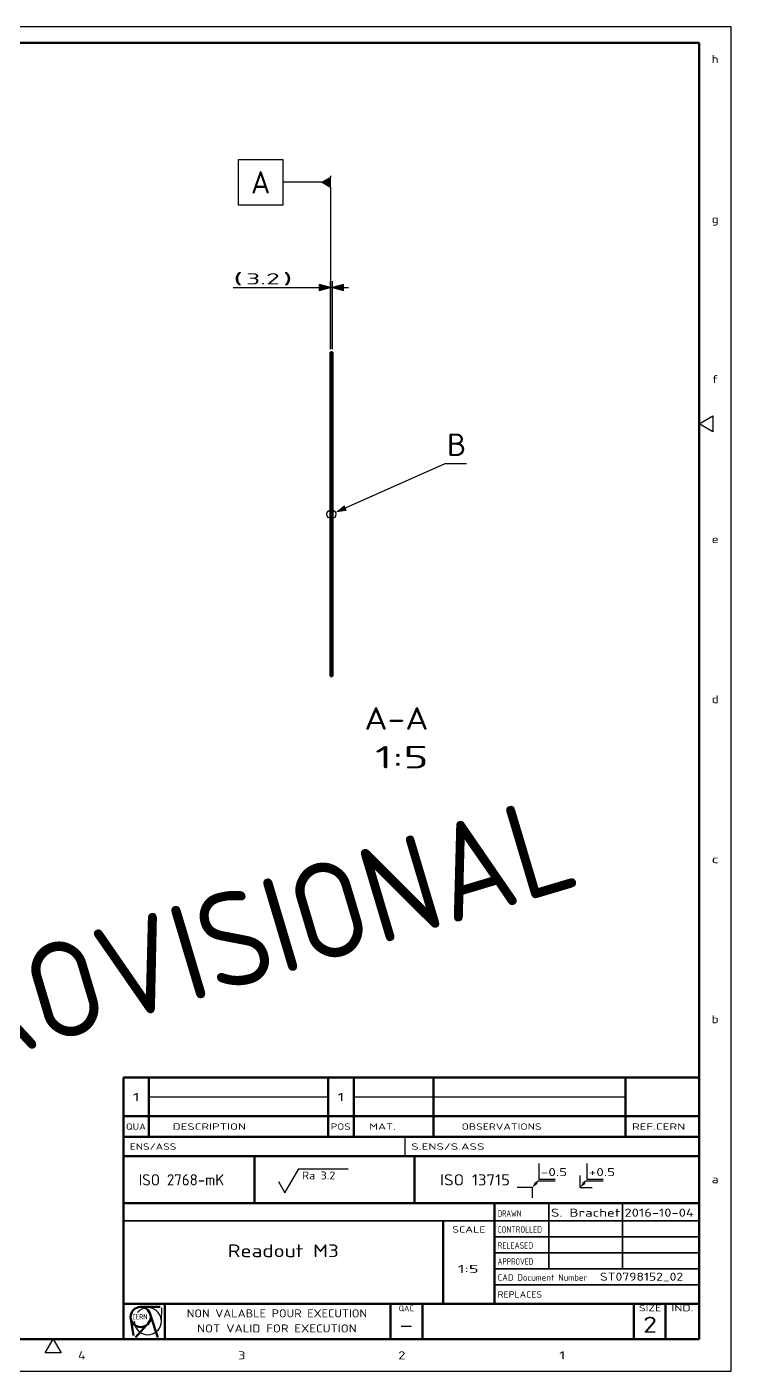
# Model space of a CAD drawing. Extents: x 0 to 594, y -245 to 420.
# Drawn here: x 373.8 to 594, y 0 to 420 of the extents above; entities that cross this region are included whole.
import ezdxf
from ezdxf.enums import TextEntityAlignment as Align

# ---------------------------------------------------------------- set-up
doc = ezdxf.new("R2010")
doc.units = 0
doc.linetypes.add('DASHDOT', pattern=[18.5, 12, -3, 0.5, -3])
doc.layers.get('0').update_dxf_attribs({"lineweight": 13})
doc.styles.get("Standard").update_dxf_attribs({"font": 'isocp.shx'})
doc.dimstyles.get("Standard").update_dxf_attribs({"dimtxt": 2.5, "dimasz": 2.5, "dimexe": 1.25, "dimexo": 0.625, "dimtad": 1, "dimtxsty": 'STANDARD', "dimcen": 2.5, "dimadec": 0, "dimazin": 0, "dimtfac": 1, "dimtmove": 0, "dimatfit": 0, "dimfxl": 1, "dimarcsym": 0})

# ---------------------------------------------------------------- blocks, each defined once
blk = doc.blocks.new('*D92')
at = {"color": 7, "lineweight": 25, "transparency": 16777216}
for p, q in [((468.706062, 319.332574), (468.706062, 340.535016)), ((469.346062, 319.332574), (469.346062, 340.535016)), ((438.328474, 338.535016), (465.228729, 338.535016)), ((468.706062, 338.535016), (469.346062, 338.535016)), ((472.823395, 338.535016), (474.346062, 338.535016))]:
    blk.add_line(p, q, dxfattribs=at)
for points in [[(465.228729, 337.603278), (468.706062, 338.535016), (465.228729, 339.466754)], [(472.823395, 339.466754), (469.346062, 338.535016), (472.823395, 337.603278)]]:
    blk.add_lwpolyline(points, close=True, dxfattribs=at)
for points in [[(465.228729, 337.603278), (468.706062, 338.535016), (465.228729, 337.603278), (465.228729, 339.466754)], [(472.823395, 339.466754), (469.346062, 338.535016), (472.823395, 339.466754), (472.823395, 337.603278)]]:
    blk.add_solid(points, dxfattribs=at)
for s, width, p, p2 in [('(', 3.469741, (438.328474, 339.535016), (441.364497, 339.535016)), ('3.2', 1.864717, (442.364497, 339.535016), (452.872564, 339.535016)), (')', 3.475213, (453.872564, 339.535016), (456.908587, 339.535016))]:
    blk.add_text(s, height=3.5, dxfattribs=dict(at, width=width)).set_placement(p, p2, align=Align.FIT)
blk = doc.blocks.new('BLOCK1665')
at = {"color": 7, "lineweight": 25, "width": 1.014931}
blk.add_text('m:K:NOENV', height=0.01, dxfattribs=at).set_placement((408.799988, 59.844761), (408.862457, 59.844761), align=Align.FIT)
blk = doc.blocks.new('BLOCK1666')
at = {"color": 7, "lineweight": 25, "width": 1.037856}
blk.add_text('ISO 2768-mK', height=3.5, dxfattribs=at).set_placement((408.799988, 58.016785), (435.516998, 58.016785), align=Align.FIT)
blk = doc.blocks.new('BLOCK1667')
at = {"color": 7, "lineweight": 25, "width": 1.013909}
blk.add_text('APA:3.2:NOSFCOPT', height=0.01, dxfattribs=at).set_placement((459.820007, 59.023399), (459.93103, 59.023399), align=Align.FIT)
blk = doc.blocks.new('BLOCK1668')
at = {"color": 7, "lineweight": 25, "width": 1.186215}
blk.add_text('Ra 3.2', height=2.5, dxfattribs=at).set_placement((459.820007, 59.870144), (470.229218, 59.870144), align=Align.FIT)
blk = doc.blocks.new('BLOCK1669')
at = {"color": 7, "lineweight": 25, "width": 1.346576}
blk.add_text('-0.5:+0.5:NOEDGEOPT::', height=0.01, dxfattribs=at).set_placement((549.5, 60.083401), (549.673035, 60.083401), align=Align.FIT)
blk = doc.blocks.new('BLOCK1670')
at = {"color": 7, "lineweight": 25, "width": 1.438524}
blk.add_text('+0.5', height=2.5, dxfattribs=at).set_placement((549.5, 60.930145), (557.740662, 60.930145), align=Align.FIT)
blk = doc.blocks.new('BLOCK1671')
at = {"color": 7, "lineweight": 25, "width": 1.438524}
blk.add_text('-0.5', height=2.5, dxfattribs=at).set_placement((534.5, 60.930145), (542.740662, 60.930145), align=Align.FIT)
blk = doc.blocks.new('BLOCK1672')
at = {"color": 7, "lineweight": 25, "width": 1.180313}
blk.add_text('ISO 13715', height=3.5, dxfattribs=at).set_placement((503, 58.016785), (524.859375, 58.016785), align=Align.FIT)
blk = doc.blocks.new('BLOCK1673')
at = {"color": 7, "lineweight": 25, "width": 2.313151}
blk.add_text(' 1', height=2.5, dxfattribs=at).set_placement((537.831421, 3.690562), (542.168579, 3.690562), align=Align.FIT)
blk = doc.blocks.new('BLOCK1674')
at = {"color": 7, "lineweight": 25, "width": 1.717598}
blk.add_text(' 2', height=2.5, dxfattribs=at).set_placement((487.831421, 3.690562), (492.16861, 3.690562), align=Align.FIT)
blk = doc.blocks.new('BLOCK1675')
at = {"color": 7, "lineweight": 25, "width": 1.749887}
blk.add_text(' 3', height=2.5, dxfattribs=at).set_placement((437.831421, 3.690562), (442.16861, 3.690562), align=Align.FIT)
blk = doc.blocks.new('BLOCK1676')
at = {"color": 7, "lineweight": 25, "width": 1.652262}
blk.add_text(' 4', height=2.5, dxfattribs=at).set_placement((387.831421, 3.690562), (392.16861, 3.690562), align=Align.FIT)
blk = doc.blocks.new('BLOCK1684')
at = {"color": 7, "lineweight": 25, "width": 1.479644}
blk.add_text('a', height=2.5, dxfattribs=at).set_placement((587.91571, 58.690563), (590.08429, 58.690563), align=Align.FIT)
blk = doc.blocks.new('BLOCK1685')
at = {"color": 7, "lineweight": 25, "width": 1.479644}
blk.add_text('b', height=2.5, dxfattribs=at).set_placement((587.91571, 108.690559), (590.08429, 108.690559), align=Align.FIT)
blk = doc.blocks.new('BLOCK1686')
at = {"color": 7, "lineweight": 25, "width": 1.927627}
blk.add_text('c', height=2.5, dxfattribs=at).set_placement((587.91571, 158.690567), (590.08429, 158.690567), align=Align.FIT)
blk = doc.blocks.new('BLOCK1687')
at = {"color": 7, "lineweight": 25, "width": 1.577149}
blk.add_text('d', height=2.5, dxfattribs=at).set_placement((587.91571, 208.690567), (590.08429, 208.690567), align=Align.FIT)
blk = doc.blocks.new('BLOCK1688')
at = {"color": 7, "lineweight": 25, "width": 1.577149}
blk.add_text('e', height=2.5, dxfattribs=at).set_placement((587.91571, 258.690552), (590.08429, 258.690552), align=Align.FIT)
blk = doc.blocks.new('BLOCK1689')
at = {"color": 7, "lineweight": 25, "width": 1.927627}
blk.add_text('f', height=2.5, dxfattribs=at).set_placement((587.91571, 308.690552), (590.08429, 308.690552), align=Align.FIT)
blk = doc.blocks.new('BLOCK1690')
at = {"color": 7, "lineweight": 25, "width": 1.479644}
blk.add_text('g', height=2.5, dxfattribs=at).set_placement((587.91571, 358.690552), (590.08429, 358.690552), align=Align.FIT)
blk = doc.blocks.new('BLOCK1691')
at = {"color": 7, "lineweight": 25, "width": 1.479644}
blk.add_text('h', height=2.5, dxfattribs=at).set_placement((587.91571, 408.690552), (590.08429, 408.690552), align=Align.FIT)
blk = doc.blocks.new('BLOCK1692')
at = {"color": 7, "lineweight": 25, "width": 1.556522}
blk.add_text('REF.CERN', height=2, dxfattribs=at).set_placement((563, 75.402443), (579.654785, 75.402443), align=Align.FIT)
blk = doc.blocks.new('BLOCK1693')
at = {"color": 7, "lineweight": 25, "width": 1.374215}
blk.add_text('OBSERVATIONS', height=2, dxfattribs=at).set_placement((509.750153, 75.402443), (534.7323, 75.402443), align=Align.FIT)
blk = doc.blocks.new('BLOCK1694')
at = {"color": 7, "lineweight": 25, "width": 1.514066}
blk.add_text('MAT.', height=2, dxfattribs=at).set_placement((480.856293, 75.402443), (489.183655, 75.402443), align=Align.FIT)
blk = doc.blocks.new('BLOCK1695')
at = {"color": 7, "lineweight": 25, "width": 1.36389}
blk.add_text('POS', height=2, dxfattribs=at).set_placement((468.799988, 75.402443), (475.045532, 75.402443), align=Align.FIT)
blk = doc.blocks.new('BLOCK1696')
at = {"color": 7, "lineweight": 25, "width": 1.274601}
blk.add_text('QUA', height=2, dxfattribs=at).set_placement((404.799988, 75.402443), (411.045532, 75.402443), align=Align.FIT)
blk = doc.blocks.new('BLOCK1697')
at = {"color": 7, "lineweight": 25, "width": 1.50866}
blk.add_text('S.ENS/S.ASS', height=2, dxfattribs=at).set_placement((494, 69.152443), (516.900269, 69.152443), align=Align.FIT)
blk = doc.blocks.new('BLOCK1698')
at = {"color": 7, "lineweight": 25, "width": 1.536933}
blk.add_text('DESCRIPTION', height=2, dxfattribs=at).set_placement((419.429871, 75.402443), (442.33017, 75.402443), align=Align.FIT)
blk = doc.blocks.new('BLOCK1699')
at = {"color": 7, "lineweight": 25, "width": 1.351945}
blk.add_text('ENS/ASS', height=2, dxfattribs=at).set_placement((406, 69.152443), (420.572906, 69.152443), align=Align.FIT)
blk = doc.blocks.new('BLOCK1700')
at = {"color": 7, "lineweight": 25, "width": 1.421882}
blk.add_text('2', height=5, dxfattribs=at).set_placement((566.47644, 12), (570.813599, 12), align=Align.FIT)
blk = doc.blocks.new('BLOCK1701')
at = {"color": 7, "lineweight": 25, "width": 1.194602}
blk.add_text('ST0798152_02', height=2.5, dxfattribs=at).set_placement((552.976929, 28.25), (579, 28.25), align=Align.FIT)
blk = doc.blocks.new('BLOCK1702')
at = {"color": 7, "lineweight": 25, "width": 1.065328}
blk.add_text('CAD Document Number', height=2, dxfattribs=at).set_placement((521, 28.25), (549.018127, 28.25), align=Align.FIT)
blk = doc.blocks.new('BLOCK1703')
at = {"color": 7, "lineweight": 25, "width": 1.324327}
blk.add_text('2016-10-04', height=2.5, dxfattribs=at).set_placement((560.657043, 48.25), (582.342896, 48.25), align=Align.FIT)
blk = doc.blocks.new('BLOCK1704')
at = {"color": 7, "lineweight": 25, "width": 1.433775}
blk.add_text('S. Brachet', height=2.5, dxfattribs=at).set_placement((537.657043, 48.25), (559.342896, 48.25), align=Align.FIT)
blk = doc.blocks.new('BLOCK1705')
at = {"color": 7, "lineweight": 25, "width": 1.870242}
blk.add_text('1:5', height=2.5, dxfattribs=at).set_placement((508.547119, 30.6723), (515.052856, 30.6723), align=Align.FIT)
blk = doc.blocks.new('BLOCK1706')
at = {"color": 7, "lineweight": 25, "width": 1.57716}
blk.add_text('-', height=5, dxfattribs=at).set_placement((490.266418, 12), (494.603607, 12), align=Align.FIT)
blk = doc.blocks.new('BLOCK1707')
at = {"color": 7, "lineweight": 25, "width": 1.277251}
blk.add_text('Readout M3', height=4, dxfattribs=at).set_placement((436.651306, 35.599998), (471.348694, 35.599998), align=Align.FIT)
blk = doc.blocks.new('BLOCK1708')
at = {"color": 7, "lineweight": 25, "width": 0.924407}
blk.add_text('CONTROLLED', height=2, dxfattribs=at).set_placement((521, 43.25), (534.878967, 43.25), align=Align.FIT)
blk = doc.blocks.new('BLOCK1709')
at = {"color": 7, "lineweight": 25, "width": 0.867432}
blk.add_text('DRAWN', height=2, dxfattribs=at).set_placement((521, 48.25), (528.373169, 48.25), align=Align.FIT)
blk = doc.blocks.new('BLOCK1710')
at = {"color": 7, "lineweight": 25, "width": 0.924191}
blk.add_text('RELEASED', height=2, dxfattribs=at).set_placement((521, 38.25), (532.103149, 38.25), align=Align.FIT)
blk = doc.blocks.new('BLOCK1711')
at = {"color": 7, "lineweight": 25, "width": 0.866492}
blk.add_text('APPROVED', height=2, dxfattribs=at).set_placement((521, 33.25), (532.103149, 33.25), align=Align.FIT)
blk = doc.blocks.new('BLOCK1712')
at = {"color": 7, "lineweight": 25, "width": 1.158588}
blk.add_text('REPLACES', height=2, dxfattribs=at).set_placement((521, 22.95245), (534.878967, 22.95245), align=Align.FIT)
blk = doc.blocks.new('BLOCK1713')
at = {"color": 7, "lineweight": 25, "width": 1.416215}
blk.add_text('SIZE', height=2, dxfattribs=at).set_placement((565.175293, 18.700001), (572.114746, 18.700001), align=Align.FIT)
blk = doc.blocks.new('BLOCK1714')
at = {"color": 7, "lineweight": 25, "width": 1.69255}
blk.add_text('IND.', height=2, dxfattribs=at).set_placement((575.280273, 18.700001), (582.219727, 18.700001), align=Align.FIT)
blk = doc.blocks.new('BLOCK1715')
at = {"color": 7, "lineweight": 25, "width": 1.258739}
blk.add_text('NOT VALID FOR EXECUTION', height=2.5, dxfattribs=at).set_placement((427.061249, 12.090562), (476.938782, 12.090562), align=Align.FIT)
blk = doc.blocks.new('BLOCK1716')
at = {"color": 7, "lineweight": 25, "width": 1.202843}
blk.add_text('NON VALABLE POUR EXECUTION', height=2.5, dxfattribs=at).set_placement((423.80835, 16.790562), (480.19162, 16.790562), align=Align.FIT)
blk = doc.blocks.new('BLOCK1717')
at = {"color": 7, "lineweight": 25, "width": 1.107362}
blk.add_text('QAC', height=1.8, dxfattribs=at).set_placement((490.092926, 18.700001), (494.777069, 18.700001), align=Align.FIT)
blk = doc.blocks.new('BLOCK1718')
at = {"color": 7, "lineweight": 25, "width": 0.973961}
blk.add_text('CERN', height=1.7, dxfattribs=at).set_placement((406.799988, 16.15), (411.518829, 16.15), align=Align.FIT)
blk = doc.blocks.new('BLOCK1719')
at = {"color": 7, "lineweight": 25, "width": 1.425919}
blk.add_text('SCALE', height=2, dxfattribs=at).set_placement((506.79538, 43.25), (517.20459, 43.25), align=Align.FIT)
blk = doc.blocks.new('BLOCK1734')
at = {"color": 7, "lineweight": 25, "width": 2.478377}
blk.add_text('1', height=2.5, dxfattribs=at).set_placement((406.91571, 84.390556), (409.08429, 84.390556), align=Align.FIT)
blk = doc.blocks.new('BLOCK1735')
at = {"color": 7, "lineweight": 25, "width": 2.478377}
blk.add_text('1', height=2.5, dxfattribs=at).set_placement((470.91571, 84.390556), (473.08429, 84.390556), align=Align.FIT)
blk = doc.blocks.new('BLOCK1736')
at = {"color": 7, "lineweight": 25}
blk.add_line((548.099121, 58.85886), (548.52002, 59.349998), dxfattribs=at)
blk.add_solid([(547.706055, 59.195705), (546.84198, 57.391998), (548.492188, 58.522015)], dxfattribs=at)
blk = doc.blocks.new('BLOCK1737')
at = {"color": 7, "lineweight": 25}
blk.add_line((533.099121, 58.85886), (533.52002, 59.349998), dxfattribs=at)
blk.add_solid([(532.706055, 59.195705), (531.84198, 57.391998), (533.492188, 58.522015)], dxfattribs=at)
blk = doc.blocks.new('BLOCK1744')
at = {"color": 7, "lineweight": 25}
blk.add_lwpolyline([(23.817032, 2464.39624), (179.214203, 2533.614502), (212.574432, 2533.614502)], dxfattribs=at)
blk.add_circle((1.59975, 2454.5), 6.934987, dxfattribs=at)
blk.add_solid([(21.921448, 2468.651855), (7.934708, 2457.321777), (25.712631, 2460.140625)], dxfattribs=at)
at = {"color": 7, "lineweight": 25, "width": 1.334515}
blk.add_text('B', height=35.000003, dxfattribs=at).set_placement((182.214203, 2545.566895), (212.574432, 2545.566895), align=Align.FIT)
blk = doc.blocks.new('BLOCK1745')
at = {"color": 7, "lineweight": 25}
for s, width, p, p2 in [('  A-A', 1.376881, (1.6, 2117.933594), (153.401184, 2117.933594)), ('  1:5', 1.979161, (1.6, 2057.414795), (153.401184, 2057.414795))]:
    blk.add_text(s, height=35.000003, dxfattribs=dict(at, width=width)).set_placement(p, p2, align=Align.FIT)
blk = doc.blocks.new('BLOCK1746')
at = {"color": 7, "lineweight": 25}
for p, q in [((0, 2983), (0, 2980.5)), ((-12.990381, 2973), (-74, 2973)), ((0, 2965.5), (0, 2712.5))]:
    blk.add_line(p, q, dxfattribs=at)
for points in [[(-144, 3008), (-144, 2938), (-74, 2938), (-74, 3008)], [(0, 2980.5), (-12.990381, 2973), (0, 2965.5)]]:
    blk.add_lwpolyline(points, close=True, dxfattribs=at)
blk.add_solid([(0, 2980.5), (-12.990381, 2973), (0, 2980.5), (0, 2965.5)], dxfattribs=at)
at = {"color": 7, "lineweight": 70, "width": 1.15658}
blk.add_text('A', height=35, dxfattribs=at).set_placement((-124.180115, 2955.5), (-93.819885, 2955.5), align=Align.FIT)
blk = doc.blocks.new('BLOCK1747')
at = {"color": 7, "lineweight": 50}
for p, q in [((0, 2707.5), (0, 2456.1)), ((3.2, 2707.5), (0, 2707.5)), ((3.2, 2707.5), (3.2, 2458.6)), ((0.7, 2456.1), (3.2, 2458.6)), ((3.2, 2452.534355), (3.2, 2458.6)), ((0, 2453.732919), (0, 2456.1)), ((0.7, 2456.1), (0, 2456.1)), ((0, 2452.9), (0, 2453.732919)), ((0, 2452.9), (0, 2201.5)), ((0.7, 2452.9), (0, 2452.9)), ((0.7, 2456.1), (0.7, 2453.732919)), ((0.7, 2453.732919), (0.7, 2452.9)), ((0.7, 2452.9), (3.2, 2450.4)), ((3.2, 2450.4), (3.2, 2452.534355)), ((3.2, 2450.4), (3.2, 2201.5)), ((3.2, 2201.5), (0, 2201.5))]:
    blk.add_line(p, q, dxfattribs=at)
blk = doc.blocks.new('BLOCK1748')
at = {"color": 7, "lineweight": 25}
for p, q in [((0, 2687.005859), (3.2, 2690.205811)), ((0, 2651.650391), (3.2, 2654.850342)), ((0, 2616.295166), (3.2, 2619.495117)), ((0, 2580.939697), (3.2, 2584.139648)), ((0, 2545.584473), (3.2, 2548.784424)), ((0, 2510.229004), (3.2, 2513.428955)), ((0, 2474.873779), (3.2, 2478.07373))]:
    blk.add_line(p, q, dxfattribs=at)
blk = doc.blocks.new('BLOCK1749')
at = {"color": 7, "lineweight": 25}
for p, q in [((0, 2439.518311), (3.2, 2442.718506)), ((0, 2404.163086), (3.2, 2407.363037)), ((0, 2368.807617), (3.2, 2372.007813)), ((0, 2333.452393), (3.2, 2336.652344)), ((0, 2298.096924), (3.2, 2301.297119)), ((0, 2262.741699), (3.2, 2265.94165)), ((0, 2227.386475), (3.2, 2230.586426))]:
    blk.add_line(p, q, dxfattribs=at)

msp = doc.modelspace()

# ---------------------------------------------------------------- linework, layer by layer
at = {"color": 7, "lineweight": 25}
for p, q in [((594, 420), (0, 420)), ((594, 0), (594, 420)), ((584, 296), (588.33, 298.5)), ((588.33, 298.5), (588.33, 293.5)), ((588.33, 293.5), (584, 296)), ((412, 85.7), (468, 85.7)), ((476, 85.7), (561, 85.7)), ((492, 73.2), (492, 67.2)), ((454.49, 55.72), (458.82, 63.22)), ((458.82, 63.22), (474.32, 63.22)), ((534, 59.85), (534, 64.85)), ((549, 59.85), (549, 64.85)), ((452.44, 59.22), (454.49, 55.72)), ((539, 59.35), (533.52, 59.35)), ((539, 59.85), (534, 59.85)), ((546.842, 57.392), (546.842, 61.142)), ((554, 59.35), (548.52, 59.35)), ((554, 59.85), (549, 59.85)), ((531.842, 57.392), (527.092, 57.392)), ((531.842, 57.392), (531.842, 54.142)), ((546.842, 57.392), (550.592, 57.392)), ((415.87, 15.59), (416, 19.79)), ((379.5, 5.67), (382, 10)), ((382, 10), (384.5, 5.67)), ((384.5, 5.67), (379.5, 5.67)), ((0, 0), (594, 0))]:
    msp.add_line(p, q, dxfattribs=at)
at = {"color": 7, "lineweight": 70}
for p, q in [((584, 415), (25, 415)), ((584, 10), (584, 415)), ((497.5, 21), (563.6, 21)), ((497.5, 10), (497.5, 21)), ((563.6, 10), (563.6, 21)), ((25, 10), (584, 10)), ((497.5, 10), (563.6, 10))]:
    msp.add_line(p, q, dxfattribs=at)
at = {"color": 7, "linetype": 'DASHDOT', "lineweight": 25, "ltscale": 0.019203}
msp.add_line((468.641952, 267.732574), (469.410072, 267.732574), dxfattribs=at)
at = {"color": 7, "lineweight": 50}
for p, q in [((404, 91.7), (584, 91.7)), ((404, 79.7), (404, 91.7)), ((412, 79.7), (412, 91.7)), ((468, 79.7), (468, 91.7)), ((476, 79.7), (476, 91.7)), ((501, 79.7), (501, 91.7)), ((561, 79.7), (561, 91.7)), ((404, 79.7), (404, 67.2)), ((404, 79.7), (584, 79.7)), ((412, 79.7), (412, 73.2)), ((468, 79.7), (468, 73.2)), ((476, 79.7), (476, 73.2)), ((501, 73.2), (501, 79.7)), ((561, 73.2), (561, 79.7)), ((404, 73.2), (584, 73.2)), ((404, 67.2), (584, 67.2)), ((404, 52.5), (404, 67.2)), ((445, 52.5), (445, 67.2)), ((495, 52.5), (495, 67.2)), ((404, 52.5), (584, 52.5)), ((404, 10), (404, 52.5)), ((520, 21), (520, 52.5)), ((504, 21), (504, 47)), ((404, 21), (584, 21)), ((417, 21), (487.5, 21)), ((417, 10), (417, 21)), ((487.5, 10), (487.5, 21)), ((573.5, 10), (573.5, 21)), ((415.51, 20.05), (409.38, 20.05)), ((412.4, 17.8), (414.79, 10.5)), ((407.2, 11.13), (406.28, 16.36)), ((407.75, 10.5), (411.15, 14.3))]:
    msp.add_line(p, q, dxfattribs=at)
at = {"color": 7, "lineweight": 35}
for p, q in [((537, 32), (537, 52.5)), ((560, 32), (560, 52.5)), ((404, 47), (584, 47)), ((520, 42), (584, 42)), ((520, 37), (584, 37)), ((520, 32), (584, 32)), ((520, 27), (584, 27))]:
    msp.add_line(p, q, dxfattribs=at)
at = {"color": 7, "lineweight": 50}
msp.add_circle((409.39, 16.9), 3.15, dxfattribs=at)
at = {"color": 7, "lineweight": 25}
msp.add_arc((411.62, 15.59), 4.25, 179.908748, 500.192155, dxfattribs=at)

# ---------------------------------------------------------------- block references
at = {"lineweight": 0}
for name in ['BLOCK1691', 'BLOCK1690', 'BLOCK1689', 'BLOCK1688', 'BLOCK1687', 'BLOCK1686', 'BLOCK1685', 'BLOCK1734', 'BLOCK1735', 'BLOCK1696', 'BLOCK1698', 'BLOCK1695', 'BLOCK1694', 'BLOCK1693', 'BLOCK1692', 'BLOCK1699', 'BLOCK1697', 'BLOCK1671', 'BLOCK1670', 'BLOCK1665', 'BLOCK1666', 'BLOCK1667', 'BLOCK1668', 'BLOCK1672', 'BLOCK1737', 'BLOCK1736', 'BLOCK1669', 'BLOCK1684', 'BLOCK1704', 'BLOCK1703', 'BLOCK1709', 'BLOCK1719', 'BLOCK1708', 'BLOCK1707', 'BLOCK1710', 'BLOCK1711', 'BLOCK1705', 'BLOCK1702', 'BLOCK1701', 'BLOCK1712', 'BLOCK1718', 'BLOCK1716', 'BLOCK1717', 'BLOCK1713', 'BLOCK1700', 'BLOCK1714', 'BLOCK1715', 'BLOCK1706', 'BLOCK1676', 'BLOCK1675', 'BLOCK1674', 'BLOCK1673']:
    msp.add_blockref(name, (0, 0), dxfattribs=at)
at = {"lineweight": 0, "xscale": 0.2, "yscale": 0.2, "zscale": 0.2}
for name in ['BLOCK1746', 'BLOCK1747', 'BLOCK1748', 'BLOCK1744', 'BLOCK1749', 'BLOCK1745']:
    msp.add_blockref(name, (468.706062, -223.167426), dxfattribs=at)

# ---------------------------------------------------------------- texts
at = {"insert": (327.760103, 117.742142), "char_height": 30, "attachment_point": 1, "rotation": 16.63057765}
msp.add_mtext_dynamic_manual_height_columns('PROVISIONAL', width=118.97133166, gutter_width=12.5, heights=[0], dxfattribs=at)

# ---------------------------------------------------------------- dimensions: what is measured, and where the dimension line sits
at = {"color": 0, "lineweight": 0}
dim = msp.add_linear_dim(base=(468.706062, 338.535016), p1=(469.346062, 318.332574), p2=(468.706062, 318.332574), angle=180, text='(<>)', dimstyle='STANDARD', override={"dimlfac": 5, "dimtxsty": 'STANDARD'}, dxfattribs=at)
dim.commit()
dim.dimension.update_dxf_attribs({"geometry": '*D92', "text_midpoint": (447.61853, 338.535016), "dimtype": 161, "oblique_angle": 89.999523})

doc.saveas('drawing.dxf')
